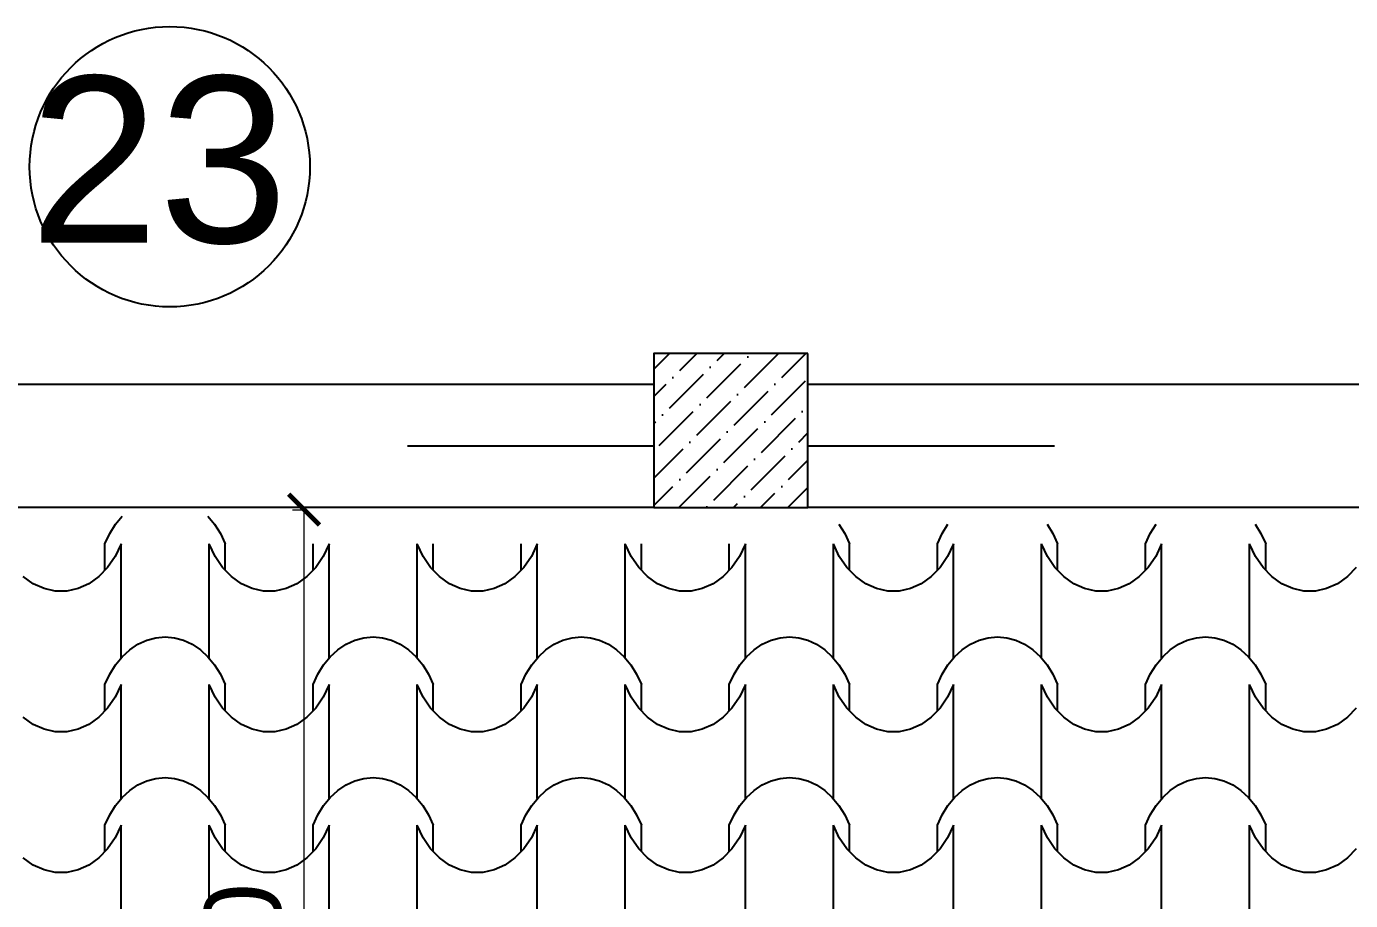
# Model space of a CAD drawing. Header units: millimetres. Extents: x 42452 to 2852333, y -419346 to 834876.
# Drawn here: x 2634989 to 2639287, y 672387 to 675222 of the extents above; entities that cross this region are included whole.
import ezdxf

# ---------------------------------------------------------------- set-up
doc = ezdxf.new("R2010")
doc.units = ezdxf.units.MM
doc.layers.add('memar', color=7, linetype='Continuous', lineweight=25)
doc.styles.get("Standard").update_dxf_attribs({"font": 'arial.ttf'})
doc.styles.add('СГЕНЕРИР_СТИЛЬ_1', font='arial.ttf')
doc.dimstyles.new('col mtn', dxfattribs={"dimtxt": 250, "dimasz": 100, "dimexe": 1.25, "dimexo": 0.625, "dimgap": 70, "dimtad": 1, "dimdec": 0, "dimtxsty": 'Standard', "dimblk": 'ARCHTICK', "dimcen": 2.5, "dimadec": 0, "dimazin": 0, "dimtfac": 1, "dimtdec": 0, "dimtmove": 0, "dimatfit": 3, "dimldrblk": 'ARCHTICK', "dimfxl": 300, "dimfxlon": 1, "dimlwd": 9, "dimlwe": 9, "dimarcsym": 0})

# ---------------------------------------------------------------- blocks, each defined once
blk = doc.blocks.new('_ArchTick')
at = {"color": 0, "linetype": 'ByBlock', "const_width": 0.15}
blk.add_lwpolyline([(-0.5, -0.5), (0.5, 0.5)], dxfattribs=at)
blk = doc.blocks.new('*D258')
at = {"layer": 'Defpoints', "color": 0, "lineweight": 30, "transparency": 16777216}
for p in [(2635852.5, 673654.7), (2635890.7, 673654.7), (2635852.5, 670454.4)]:
    blk.add_point(p, dxfattribs=at)
at = {"layer": 'memar', "color": 0, "lineweight": 9, "transparency": 16777216}
for p, q in [((2635853.1, 673654.7), (2635892, 673654.7)), ((2635890.7, 670454.4), (2635890.7, 673654.7)), ((2635853.1, 670454.4), (2635892, 670454.4))]:
    blk.add_line(p, q, dxfattribs=at)
at = {"layer": 'memar', "color": 0, "lineweight": 9, "transparency": 16777216, "xscale": 100, "yscale": 100, "zscale": 100}
for p, rotation in [((2635890.7, 673654.7), 90), ((2635890.7, 670454.4), 270)]:
    blk.add_blockref('_ArchTick', p, dxfattribs=dict(at, rotation=rotation))
at = {"layer": 'memar', "color": 0, "lineweight": 25, "transparency": 16777216, "insert": (2635693, 672054.6), "char_height": 250, "attachment_point": 5, "rotation": 90}
blk.add_mtext('3200', dxfattribs=at)

msp = doc.modelspace()

# ---------------------------------------------------------------- hatches: boundary and pattern name
at = {"layer": 'memar', "lineweight": 25}
h = msp.add_hatch(dxfattribs=at)
h.set_pattern_fill('ANSI36', color=256, scale=500)
h.set_pattern_definition([(45, (890787.99, 3130561.63), (33.1456304, 121.533978), [156.25, -31.25, 0, -31.25])])
h.paths.add_polyline_path([(2637026.13986, 674161.54702), (2637026.13986, 673661.54702), (2637526.13986, 673661.54702), (2637526.13986, 674161.54702)])

# ---------------------------------------------------------------- linework, layer by layer
at = {"layer": 'memar', "color": 7, "linetype": 'Continuous', "lineweight": 25}
for p, q in [((2635259.57311, 673576.98216), (2635278.30842, 673607.20782)), ((2635278.30842, 673607.20782), (2635300.13041, 673633.83559)), ((2635578.47143, 673633.83559), (2635600.29342, 673607.20782)), ((2635600.29342, 673607.20782), (2635619.02873, 673576.98216)), ((2637626.9719, 673607.20782), (2637645.70721, 673576.98216)), ((2637961.81109, 673576.98216), (2637980.54639, 673607.20782)), ((2638302.5314, 673607.20782), (2638321.26671, 673576.98216)), ((2638637.37058, 673576.98216), (2638656.10589, 673607.20782)), ((2638978.09089, 673607.20782), (2638996.8262, 673576.98216)), ((2635244.28369, 673543.73813), (2635259.57311, 673576.98216)), ((2635619.02873, 673576.98216), (2635634.31815, 673543.73813)), ((2637645.70721, 673576.98216), (2637660.99663, 673543.73813)), ((2637946.52167, 673543.73813), (2637961.81109, 673576.98216)), ((2638321.26671, 673576.98216), (2638336.55612, 673543.73813)), ((2638622.08116, 673543.73813), (2638637.37058, 673576.98216)), ((2638996.8262, 673576.98216), (2639012.11562, 673543.73813)), ((2635244.28369, 673458.65413), (2635244.28369, 673543.73813)), ((2635296.5384, 673543.73813), (2635277.21924, 673503.22893)), ((2635296.5384, 673358.66444), (2635296.5384, 673543.73813)), ((2635582.06344, 673358.66444), (2635582.06344, 673543.73813)), ((2635601.3826, 673503.22893), (2635582.06344, 673543.73813)), ((2635634.31815, 673458.65413), (2635634.31815, 673543.73813)), ((2635919.84319, 673458.65413), (2635919.84319, 673543.73813)), ((2635972.0979, 673543.73813), (2635952.77873, 673503.22893)), ((2635972.0979, 673358.66444), (2635972.0979, 673543.73813)), ((2636257.62293, 673358.66444), (2636257.62293, 673543.73813)), ((2636276.9421, 673503.22893), (2636257.62293, 673543.73813)), ((2636309.87764, 673458.65413), (2636309.87764, 673543.73813)), ((2636595.40268, 673458.65413), (2636595.40268, 673543.73813)), ((2636647.65739, 673543.73813), (2636628.33823, 673503.22893)), ((2636647.65739, 673358.66444), (2636647.65739, 673543.73813)), ((2636933.18243, 673358.66444), (2636933.18243, 673543.73813)), ((2636952.50159, 673503.22893), (2636933.18243, 673543.73813)), ((2636985.43714, 673458.65413), (2636985.43714, 673543.73813)), ((2637270.96217, 673458.65413), (2637270.96217, 673543.73813)), ((2637323.21688, 673543.73813), (2637303.89772, 673503.22893)), ((2637323.21688, 673358.66444), (2637323.21688, 673543.73813)), ((2637608.74192, 673358.66444), (2637608.74192, 673543.73813)), ((2637628.06109, 673503.22893), (2637608.74192, 673543.73813)), ((2637660.99663, 673458.65413), (2637660.99663, 673543.73813)), ((2637946.52167, 673458.65413), (2637946.52167, 673543.73813)), ((2637998.77638, 673543.73813), (2637979.45721, 673503.22893)), ((2637998.77638, 673358.66444), (2637998.77638, 673543.73813)), ((2638284.30142, 673358.66444), (2638284.30142, 673543.73813)), ((2638303.62058, 673503.22893), (2638284.30142, 673543.73813)), ((2638336.55612, 673458.65413), (2638336.55612, 673543.73813)), ((2638622.08116, 673458.65413), (2638622.08116, 673543.73813)), ((2638674.33587, 673543.73813), (2638655.01671, 673503.22893)), ((2638674.33587, 673358.66444), (2638674.33587, 673543.73813)), ((2638959.86091, 673358.66444), (2638959.86091, 673543.73813)), ((2638979.18007, 673503.22893), (2638959.86091, 673543.73813)), ((2639012.11562, 673458.65413), (2639012.11562, 673543.73813)), ((2635277.21924, 673503.22893), (2635252.8015, 673467.49899)), ((2635625.80034, 673467.49899), (2635601.3826, 673503.22893)), ((2635952.77873, 673503.22893), (2635928.361, 673467.49899)), ((2636301.35983, 673467.49899), (2636276.9421, 673503.22893)), ((2636628.33823, 673503.22893), (2636603.92049, 673467.49899)), ((2636976.91933, 673467.49899), (2636952.50159, 673503.22893)), ((2637303.89772, 673503.22893), (2637279.47998, 673467.49899)), ((2637652.47882, 673467.49899), (2637628.06109, 673503.22893)), ((2637979.45721, 673503.22893), (2637955.03948, 673467.49899)), ((2638328.03831, 673467.49899), (2638303.62058, 673503.22893)), ((2638655.01671, 673503.22893), (2638630.59897, 673467.49899)), ((2639003.59781, 673467.49899), (2638979.18007, 673503.22893)), ((2635011.41033, 673414.35552), (2634979.04857, 673437.58517)), ((2635223.99377, 673437.58517), (2635191.63202, 673414.35552)), ((2635252.8015, 673467.49899), (2635223.99377, 673437.58517)), ((2635654.60807, 673437.58517), (2635625.80034, 673467.49899)), ((2635686.96982, 673414.35552), (2635654.60807, 673437.58517)), ((2635899.55327, 673437.58517), (2635867.19152, 673414.35552)), ((2635928.361, 673467.49899), (2635899.55327, 673437.58517)), ((2636330.16756, 673437.58517), (2636301.35983, 673467.49899)), ((2636362.52931, 673414.35552), (2636330.16756, 673437.58517)), ((2636575.11276, 673437.58517), (2636542.75101, 673414.35552)), ((2636603.92049, 673467.49899), (2636575.11276, 673437.58517)), ((2637005.72706, 673437.58517), (2636976.91933, 673467.49899)), ((2637038.08881, 673414.35552), (2637005.72706, 673437.58517)), ((2637250.67226, 673437.58517), (2637218.3105, 673414.35552)), ((2637279.47998, 673467.49899), (2637250.67226, 673437.58517)), ((2637681.28655, 673437.58517), (2637652.47882, 673467.49899)), ((2637713.6483, 673414.35552), (2637681.28655, 673437.58517)), ((2637926.23175, 673437.58517), (2637893.87, 673414.35552)), ((2637955.03948, 673467.49899), (2637926.23175, 673437.58517)), ((2638356.84604, 673437.58517), (2638328.03831, 673467.49899)), ((2638389.2078, 673414.35552), (2638356.84604, 673437.58517)), ((2638601.79124, 673437.58517), (2638569.42949, 673414.35552)), ((2638630.59897, 673467.49899), (2638601.79124, 673437.58517)), ((2639032.40554, 673437.58517), (2639003.59781, 673467.49899)), ((2639064.76729, 673414.35552), (2639032.40554, 673437.58517)), ((2639277.35074, 673437.58517), (2639244.98898, 673414.35552)), ((2639306.15847, 673467.49899), (2639277.35074, 673437.58517)), ((2635046.387, 673398.48415), (2635011.41033, 673414.35552)), ((2635082.96361, 673390.43163), (2635046.387, 673398.48415)), ((2635101.52117, 673390.43163), (2635082.96361, 673390.43163)), ((2635120.07874, 673390.43163), (2635101.52117, 673390.43163)), ((2635156.65535, 673398.48415), (2635120.07874, 673390.43163)), ((2635191.63202, 673414.35552), (2635156.65535, 673398.48415)), ((2635721.94649, 673398.48415), (2635686.96982, 673414.35552)), ((2635758.5231, 673390.43163), (2635721.94649, 673398.48415)), ((2635777.08067, 673390.43163), (2635758.5231, 673390.43163)), ((2635795.63823, 673390.43163), (2635777.08067, 673390.43163)), ((2635832.21484, 673398.48415), (2635795.63823, 673390.43163)), ((2635867.19152, 673414.35552), (2635832.21484, 673398.48415)), ((2636397.50599, 673398.48415), (2636362.52931, 673414.35552)), ((2636434.0826, 673390.43163), (2636397.50599, 673398.48415)), ((2636452.64016, 673390.43163), (2636434.0826, 673390.43163)), ((2636471.19773, 673390.43163), (2636452.64016, 673390.43163)), ((2636507.77434, 673398.48415), (2636471.19773, 673390.43163)), ((2636542.75101, 673414.35552), (2636507.77434, 673398.48415)), ((2637073.06548, 673398.48415), (2637038.08881, 673414.35552)), ((2637109.64209, 673390.43163), (2637073.06548, 673398.48415)), ((2637128.19966, 673390.43163), (2637109.64209, 673390.43163)), ((2637146.75722, 673390.43163), (2637128.19966, 673390.43163)), ((2637183.33383, 673398.48415), (2637146.75722, 673390.43163)), ((2637218.3105, 673414.35552), (2637183.33383, 673398.48415)), ((2637748.62498, 673398.48415), (2637713.6483, 673414.35552)), ((2637785.20158, 673390.43163), (2637748.62498, 673398.48415)), ((2637803.75915, 673390.43163), (2637785.20158, 673390.43163)), ((2637822.31671, 673390.43163), (2637803.75915, 673390.43163)), ((2637858.89332, 673398.48415), (2637822.31671, 673390.43163)), ((2637893.87, 673414.35552), (2637858.89332, 673398.48415)), ((2638424.18447, 673398.48415), (2638389.2078, 673414.35552)), ((2638460.76108, 673390.43163), (2638424.18447, 673398.48415)), ((2638479.31864, 673390.43163), (2638460.76108, 673390.43163)), ((2638497.87621, 673390.43163), (2638479.31864, 673390.43163)), ((2638534.45282, 673398.48415), (2638497.87621, 673390.43163)), ((2638569.42949, 673414.35552), (2638534.45282, 673398.48415)), ((2639099.74396, 673398.48415), (2639064.76729, 673414.35552)), ((2639136.32057, 673390.43163), (2639099.74396, 673398.48415)), ((2639154.87814, 673390.43163), (2639136.32057, 673390.43163)), ((2639173.4357, 673390.43163), (2639154.87814, 673390.43163)), ((2639210.01231, 673398.48415), (2639173.4357, 673390.43163)), ((2639244.98898, 673414.35552), (2639210.01231, 673398.48415)), ((2635296.5384, 673173.59076), (2635296.5384, 673358.66444)), ((2635582.06344, 673173.59076), (2635582.06344, 673358.66444)), ((2635972.0979, 673173.59076), (2635972.0979, 673358.66444)), ((2636257.62293, 673173.59076), (2636257.62293, 673358.66444)), ((2636647.65739, 673173.59076), (2636647.65739, 673358.66444)), ((2636933.18243, 673173.59076), (2636933.18243, 673358.66444)), ((2637323.21688, 673173.59076), (2637323.21688, 673358.66444)), ((2637608.74192, 673173.59076), (2637608.74192, 673358.66444)), ((2637998.77638, 673173.59076), (2637998.77638, 673358.66444)), ((2638284.30142, 673173.59076), (2638284.30142, 673358.66444)), ((2638674.33587, 673173.59076), (2638674.33587, 673358.66444)), ((2638959.86091, 673173.59076), (2638959.86091, 673358.66444)), ((2635324.62069, 673200.00663), (2635351.30972, 673217.98582)), ((2635351.30972, 673217.98582), (2635379.68578, 673231.08014)), ((2635379.68578, 673231.08014), (2635409.20484, 673239.03852)), ((2635409.20484, 673239.03852), (2635439.30092, 673241.70837)), ((2635439.30092, 673241.70837), (2635469.397, 673239.03852)), ((2635469.397, 673239.03852), (2635498.91606, 673231.08014)), ((2635498.91606, 673231.08014), (2635527.29213, 673217.98582)), ((2635527.29213, 673217.98582), (2635553.98115, 673200.00663)), ((2636000.18018, 673200.00663), (2636026.86921, 673217.98582)), ((2636026.86921, 673217.98582), (2636055.24528, 673231.08014)), ((2636055.24528, 673231.08014), (2636084.76433, 673239.03852)), ((2636084.76433, 673239.03852), (2636114.86041, 673241.70837)), ((2636114.86041, 673241.70837), (2636144.9565, 673239.03852)), ((2636144.9565, 673239.03852), (2636174.47555, 673231.08014)), ((2636174.47555, 673231.08014), (2636202.85162, 673217.98582)), ((2636202.85162, 673217.98582), (2636229.54065, 673200.00663)), ((2636675.73968, 673200.00663), (2636702.4287, 673217.98582)), ((2636702.4287, 673217.98582), (2636730.80477, 673231.08014)), ((2636730.80477, 673231.08014), (2636760.32383, 673239.03852)), ((2636760.32383, 673239.03852), (2636790.41991, 673241.70837)), ((2636790.41991, 673241.70837), (2636820.51599, 673239.03852)), ((2636820.51599, 673239.03852), (2636850.03505, 673231.08014)), ((2636850.03505, 673231.08014), (2636878.41111, 673217.98582)), ((2636878.41111, 673217.98582), (2636905.10014, 673200.00663)), ((2637351.29917, 673200.00663), (2637377.9882, 673217.98582)), ((2637377.9882, 673217.98582), (2637406.36426, 673231.08014)), ((2637406.36426, 673231.08014), (2637435.88332, 673239.03852)), ((2637435.88332, 673239.03852), (2637465.9794, 673241.70837)), ((2637465.9794, 673241.70837), (2637496.07549, 673239.03852)), ((2637496.07549, 673239.03852), (2637525.59454, 673231.08014)), ((2637525.59454, 673231.08014), (2637553.97061, 673217.98582)), ((2637553.97061, 673217.98582), (2637580.65963, 673200.00663)), ((2638026.85867, 673200.00663), (2638053.54769, 673217.98582)), ((2638053.54769, 673217.98582), (2638081.92376, 673231.08014)), ((2638081.92376, 673231.08014), (2638111.44281, 673239.03852)), ((2638111.44281, 673239.03852), (2638141.5389, 673241.70837)), ((2638141.5389, 673241.70837), (2638171.63498, 673239.03852)), ((2638171.63498, 673239.03852), (2638201.15404, 673231.08014)), ((2638201.15404, 673231.08014), (2638229.5301, 673217.98582)), ((2638229.5301, 673217.98582), (2638256.21913, 673200.00663)), ((2638702.41816, 673200.00663), (2638729.10718, 673217.98582)), ((2638729.10718, 673217.98582), (2638757.48325, 673231.08014)), ((2638757.48325, 673231.08014), (2638787.00231, 673239.03852)), ((2638787.00231, 673239.03852), (2638817.09839, 673241.70837)), ((2638817.09839, 673241.70837), (2638847.19447, 673239.03852)), ((2638847.19447, 673239.03852), (2638876.71353, 673231.08014)), ((2638876.71353, 673231.08014), (2638905.08959, 673217.98582)), ((2638905.08959, 673217.98582), (2638931.77862, 673200.00663)), ((2635278.30842, 673150.85948), (2635300.13041, 673177.48726)), ((2635300.13041, 673177.48726), (2635324.62069, 673200.00663)), ((2635553.98115, 673200.00663), (2635578.47143, 673177.48726)), ((2635578.47143, 673177.48726), (2635600.29342, 673150.85948)), ((2635953.86791, 673150.85948), (2635975.6899, 673177.48726)), ((2635975.6899, 673177.48726), (2636000.18018, 673200.00663)), ((2636229.54065, 673200.00663), (2636254.03093, 673177.48726)), ((2636254.03093, 673177.48726), (2636275.85292, 673150.85948)), ((2636629.42741, 673150.85948), (2636651.2494, 673177.48726)), ((2636651.2494, 673177.48726), (2636675.73968, 673200.00663)), ((2636905.10014, 673200.00663), (2636929.59042, 673177.48726)), ((2636929.59042, 673177.48726), (2636951.41241, 673150.85948)), ((2637304.9869, 673150.85948), (2637326.80889, 673177.48726)), ((2637326.80889, 673177.48726), (2637351.29917, 673200.00663)), ((2637580.65963, 673200.00663), (2637605.14991, 673177.48726)), ((2637605.14991, 673177.48726), (2637626.9719, 673150.85948)), ((2637980.54639, 673150.85948), (2638002.36838, 673177.48726)), ((2638002.36838, 673177.48726), (2638026.85867, 673200.00663)), ((2638256.21913, 673200.00663), (2638280.70941, 673177.48726)), ((2638280.70941, 673177.48726), (2638302.5314, 673150.85948)), ((2638656.10589, 673150.85948), (2638677.92788, 673177.48726)), ((2638677.92788, 673177.48726), (2638702.41816, 673200.00663)), ((2638931.77862, 673200.00663), (2638956.2689, 673177.48726)), ((2638956.2689, 673177.48726), (2638978.09089, 673150.85948)), ((2635259.57311, 673120.63382), (2635278.30842, 673150.85948)), ((2635600.29342, 673150.85948), (2635619.02873, 673120.63382)), ((2635935.13261, 673120.63382), (2635953.86791, 673150.85948)), ((2636275.85292, 673150.85948), (2636294.58822, 673120.63382)), ((2636610.6921, 673120.63382), (2636629.42741, 673150.85948)), ((2636951.41241, 673150.85948), (2636970.14772, 673120.63382)), ((2637286.25159, 673120.63382), (2637304.9869, 673150.85948)), ((2637626.9719, 673150.85948), (2637645.70721, 673120.63382)), ((2637961.81109, 673120.63382), (2637980.54639, 673150.85948)), ((2638302.5314, 673150.85948), (2638321.26671, 673120.63382)), ((2638637.37058, 673120.63382), (2638656.10589, 673150.85948)), ((2638978.09089, 673150.85948), (2638996.8262, 673120.63382)), ((2635244.28369, 673087.38979), (2635259.57311, 673120.63382)), ((2635244.28369, 673002.3058), (2635244.28369, 673087.38979)), ((2635296.5384, 673087.38979), (2635277.21924, 673046.88059)), ((2635296.5384, 672902.31611), (2635296.5384, 673087.38979)), ((2635582.06344, 672902.31611), (2635582.06344, 673087.38979)), ((2635601.3826, 673046.88059), (2635582.06344, 673087.38979)), ((2635619.02873, 673120.63382), (2635634.31815, 673087.38979)), ((2635634.31815, 673002.3058), (2635634.31815, 673087.38979)), ((2635919.84319, 673087.38979), (2635935.13261, 673120.63382)), ((2635919.84319, 673002.3058), (2635919.84319, 673087.38979)), ((2635972.0979, 673087.38979), (2635952.77873, 673046.88059)), ((2635972.0979, 672902.31611), (2635972.0979, 673087.38979)), ((2636257.62293, 672902.31611), (2636257.62293, 673087.38979)), ((2636276.9421, 673046.88059), (2636257.62293, 673087.38979)), ((2636294.58822, 673120.63382), (2636309.87764, 673087.38979)), ((2636309.87764, 673002.3058), (2636309.87764, 673087.38979)), ((2636595.40268, 673087.38979), (2636610.6921, 673120.63382)), ((2636595.40268, 673002.3058), (2636595.40268, 673087.38979)), ((2636647.65739, 673087.38979), (2636628.33823, 673046.88059)), ((2636647.65739, 672902.31611), (2636647.65739, 673087.38979)), ((2636933.18243, 672902.31611), (2636933.18243, 673087.38979)), ((2636952.50159, 673046.88059), (2636933.18243, 673087.38979)), ((2636970.14772, 673120.63382), (2636985.43714, 673087.38979)), ((2636985.43714, 673002.3058), (2636985.43714, 673087.38979)), ((2637270.96217, 673087.38979), (2637286.25159, 673120.63382)), ((2637270.96217, 673002.3058), (2637270.96217, 673087.38979)), ((2637323.21688, 673087.38979), (2637303.89772, 673046.88059)), ((2637323.21688, 672902.31611), (2637323.21688, 673087.38979)), ((2637608.74192, 672902.31611), (2637608.74192, 673087.38979)), ((2637628.06109, 673046.88059), (2637608.74192, 673087.38979)), ((2637645.70721, 673120.63382), (2637660.99663, 673087.38979)), ((2637660.99663, 673002.3058), (2637660.99663, 673087.38979)), ((2637946.52167, 673087.38979), (2637961.81109, 673120.63382)), ((2637946.52167, 673002.3058), (2637946.52167, 673087.38979)), ((2637998.77638, 673087.38979), (2637979.45721, 673046.88059)), ((2637998.77638, 672902.31611), (2637998.77638, 673087.38979)), ((2638284.30142, 672902.31611), (2638284.30142, 673087.38979)), ((2638303.62058, 673046.88059), (2638284.30142, 673087.38979)), ((2638321.26671, 673120.63382), (2638336.55612, 673087.38979)), ((2638336.55612, 673002.3058), (2638336.55612, 673087.38979)), ((2638622.08116, 673087.38979), (2638637.37058, 673120.63382)), ((2638622.08116, 673002.3058), (2638622.08116, 673087.38979)), ((2638674.33587, 673087.38979), (2638655.01671, 673046.88059)), ((2638674.33587, 672902.31611), (2638674.33587, 673087.38979)), ((2638959.86091, 672902.31611), (2638959.86091, 673087.38979)), ((2638979.18007, 673046.88059), (2638959.86091, 673087.38979)), ((2638996.8262, 673120.63382), (2639012.11562, 673087.38979)), ((2639012.11562, 673002.3058), (2639012.11562, 673087.38979)), ((2635277.21924, 673046.88059), (2635252.8015, 673011.15066)), ((2635625.80034, 673011.15066), (2635601.3826, 673046.88059)), ((2635952.77873, 673046.88059), (2635928.361, 673011.15066)), ((2636301.35983, 673011.15066), (2636276.9421, 673046.88059)), ((2636628.33823, 673046.88059), (2636603.92049, 673011.15066)), ((2636976.91933, 673011.15066), (2636952.50159, 673046.88059)), ((2637303.89772, 673046.88059), (2637279.47998, 673011.15066)), ((2637652.47882, 673011.15066), (2637628.06109, 673046.88059)), ((2637979.45721, 673046.88059), (2637955.03948, 673011.15066)), ((2638328.03831, 673011.15066), (2638303.62058, 673046.88059)), ((2638655.01671, 673046.88059), (2638630.59897, 673011.15066)), ((2639003.59781, 673011.15066), (2638979.18007, 673046.88059)), ((2635252.8015, 673011.15066), (2635223.99377, 672981.23683)), ((2635654.60807, 672981.23683), (2635625.80034, 673011.15066)), ((2635928.361, 673011.15066), (2635899.55327, 672981.23683)), ((2636330.16756, 672981.23683), (2636301.35983, 673011.15066)), ((2636603.92049, 673011.15066), (2636575.11276, 672981.23683)), ((2637005.72706, 672981.23683), (2636976.91933, 673011.15066)), ((2637279.47998, 673011.15066), (2637250.67226, 672981.23683)), ((2637681.28655, 672981.23683), (2637652.47882, 673011.15066)), ((2637955.03948, 673011.15066), (2637926.23175, 672981.23683)), ((2638356.84604, 672981.23683), (2638328.03831, 673011.15066)), ((2638630.59897, 673011.15066), (2638601.79124, 672981.23683)), ((2639032.40554, 672981.23683), (2639003.59781, 673011.15066)), ((2639306.15847, 673011.15066), (2639277.35074, 672981.23683)), ((2635011.41033, 672958.00718), (2634979.04857, 672981.23683)), ((2635046.387, 672942.13581), (2635011.41033, 672958.00718)), ((2635191.63202, 672958.00718), (2635156.65535, 672942.13581)), ((2635223.99377, 672981.23683), (2635191.63202, 672958.00718)), ((2635686.96982, 672958.00718), (2635654.60807, 672981.23683)), ((2635721.94649, 672942.13581), (2635686.96982, 672958.00718)), ((2635867.19152, 672958.00718), (2635832.21484, 672942.13581)), ((2635899.55327, 672981.23683), (2635867.19152, 672958.00718)), ((2636362.52931, 672958.00718), (2636330.16756, 672981.23683)), ((2636397.50599, 672942.13581), (2636362.52931, 672958.00718)), ((2636542.75101, 672958.00718), (2636507.77434, 672942.13581)), ((2636575.11276, 672981.23683), (2636542.75101, 672958.00718)), ((2637038.08881, 672958.00718), (2637005.72706, 672981.23683)), ((2637073.06548, 672942.13581), (2637038.08881, 672958.00718)), ((2637218.3105, 672958.00718), (2637183.33383, 672942.13581)), ((2637250.67226, 672981.23683), (2637218.3105, 672958.00718)), ((2637713.6483, 672958.00718), (2637681.28655, 672981.23683)), ((2637748.62498, 672942.13581), (2637713.6483, 672958.00718)), ((2637893.87, 672958.00718), (2637858.89332, 672942.13581)), ((2637926.23175, 672981.23683), (2637893.87, 672958.00718)), ((2638389.2078, 672958.00718), (2638356.84604, 672981.23683)), ((2638424.18447, 672942.13581), (2638389.2078, 672958.00718)), ((2638569.42949, 672958.00718), (2638534.45282, 672942.13581)), ((2638601.79124, 672981.23683), (2638569.42949, 672958.00718)), ((2639064.76729, 672958.00718), (2639032.40554, 672981.23683)), ((2639099.74396, 672942.13581), (2639064.76729, 672958.00718)), ((2639244.98898, 672958.00718), (2639210.01231, 672942.13581)), ((2639277.35074, 672981.23683), (2639244.98898, 672958.00718)), ((2635082.96361, 672934.08329), (2635046.387, 672942.13581)), ((2635101.52117, 672934.08329), (2635082.96361, 672934.08329)), ((2635120.07874, 672934.08329), (2635101.52117, 672934.08329)), ((2635156.65535, 672942.13581), (2635120.07874, 672934.08329)), ((2635758.5231, 672934.08329), (2635721.94649, 672942.13581)), ((2635777.08067, 672934.08329), (2635758.5231, 672934.08329)), ((2635795.63823, 672934.08329), (2635777.08067, 672934.08329)), ((2635832.21484, 672942.13581), (2635795.63823, 672934.08329)), ((2636434.0826, 672934.08329), (2636397.50599, 672942.13581)), ((2636452.64016, 672934.08329), (2636434.0826, 672934.08329)), ((2636471.19773, 672934.08329), (2636452.64016, 672934.08329)), ((2636507.77434, 672942.13581), (2636471.19773, 672934.08329)), ((2637109.64209, 672934.08329), (2637073.06548, 672942.13581)), ((2637128.19966, 672934.08329), (2637109.64209, 672934.08329)), ((2637146.75722, 672934.08329), (2637128.19966, 672934.08329)), ((2637183.33383, 672942.13581), (2637146.75722, 672934.08329)), ((2637785.20158, 672934.08329), (2637748.62498, 672942.13581)), ((2637803.75915, 672934.08329), (2637785.20158, 672934.08329)), ((2637822.31671, 672934.08329), (2637803.75915, 672934.08329)), ((2637858.89332, 672942.13581), (2637822.31671, 672934.08329)), ((2638460.76108, 672934.08329), (2638424.18447, 672942.13581)), ((2638479.31864, 672934.08329), (2638460.76108, 672934.08329)), ((2638497.87621, 672934.08329), (2638479.31864, 672934.08329)), ((2638534.45282, 672942.13581), (2638497.87621, 672934.08329)), ((2639136.32057, 672934.08329), (2639099.74396, 672942.13581)), ((2639154.87814, 672934.08329), (2639136.32057, 672934.08329)), ((2639173.4357, 672934.08329), (2639154.87814, 672934.08329)), ((2639210.01231, 672942.13581), (2639173.4357, 672934.08329)), ((2635296.5384, 672717.24242), (2635296.5384, 672902.31611)), ((2635582.06344, 672717.24242), (2635582.06344, 672902.31611)), ((2635972.0979, 672717.24242), (2635972.0979, 672902.31611)), ((2636257.62293, 672717.24242), (2636257.62293, 672902.31611)), ((2636647.65739, 672717.24242), (2636647.65739, 672902.31611)), ((2636933.18243, 672717.24242), (2636933.18243, 672902.31611)), ((2637323.21688, 672717.24242), (2637323.21688, 672902.31611)), ((2637608.74192, 672717.24242), (2637608.74192, 672902.31611)), ((2637998.77638, 672717.24242), (2637998.77638, 672902.31611)), ((2638284.30142, 672717.24242), (2638284.30142, 672902.31611)), ((2638674.33587, 672717.24242), (2638674.33587, 672902.31611)), ((2638959.86091, 672717.24242), (2638959.86091, 672902.31611)), ((2635379.68578, 672774.7318), (2635409.20484, 672782.69018)), ((2635409.20484, 672782.69018), (2635439.30092, 672785.36003)), ((2635439.30092, 672785.36003), (2635469.397, 672782.69018)), ((2635469.397, 672782.69018), (2635498.91606, 672774.7318)), ((2636055.24528, 672774.7318), (2636084.76433, 672782.69018)), ((2636084.76433, 672782.69018), (2636114.86041, 672785.36003)), ((2636114.86041, 672785.36003), (2636144.9565, 672782.69018)), ((2636144.9565, 672782.69018), (2636174.47555, 672774.7318)), ((2636730.80477, 672774.7318), (2636760.32383, 672782.69018)), ((2636760.32383, 672782.69018), (2636790.41991, 672785.36003)), ((2636790.41991, 672785.36003), (2636820.51599, 672782.69018)), ((2636820.51599, 672782.69018), (2636850.03505, 672774.7318)), ((2637406.36426, 672774.7318), (2637435.88332, 672782.69018)), ((2637435.88332, 672782.69018), (2637465.9794, 672785.36003)), ((2637465.9794, 672785.36003), (2637496.07549, 672782.69018)), ((2637496.07549, 672782.69018), (2637525.59454, 672774.7318)), ((2638081.92376, 672774.7318), (2638111.44281, 672782.69018)), ((2638111.44281, 672782.69018), (2638141.5389, 672785.36003)), ((2638141.5389, 672785.36003), (2638171.63498, 672782.69018)), ((2638171.63498, 672782.69018), (2638201.15404, 672774.7318)), ((2638757.48325, 672774.7318), (2638787.00231, 672782.69018)), ((2638787.00231, 672782.69018), (2638817.09839, 672785.36003)), ((2638817.09839, 672785.36003), (2638847.19447, 672782.69018)), ((2638847.19447, 672782.69018), (2638876.71353, 672774.7318)), ((2635300.13041, 672721.13892), (2635324.62069, 672743.65829)), ((2635324.62069, 672743.65829), (2635351.30972, 672761.63749)), ((2635351.30972, 672761.63749), (2635379.68578, 672774.7318)), ((2635498.91606, 672774.7318), (2635527.29213, 672761.63749)), ((2635527.29213, 672761.63749), (2635553.98115, 672743.65829)), ((2635553.98115, 672743.65829), (2635578.47143, 672721.13892)), ((2635975.6899, 672721.13892), (2636000.18018, 672743.65829)), ((2636000.18018, 672743.65829), (2636026.86921, 672761.63749)), ((2636026.86921, 672761.63749), (2636055.24528, 672774.7318)), ((2636174.47555, 672774.7318), (2636202.85162, 672761.63749)), ((2636202.85162, 672761.63749), (2636229.54065, 672743.65829)), ((2636229.54065, 672743.65829), (2636254.03093, 672721.13892)), ((2636651.2494, 672721.13892), (2636675.73968, 672743.65829)), ((2636675.73968, 672743.65829), (2636702.4287, 672761.63749)), ((2636702.4287, 672761.63749), (2636730.80477, 672774.7318)), ((2636850.03505, 672774.7318), (2636878.41111, 672761.63749)), ((2636878.41111, 672761.63749), (2636905.10014, 672743.65829)), ((2636905.10014, 672743.65829), (2636929.59042, 672721.13892)), ((2637326.80889, 672721.13892), (2637351.29917, 672743.65829)), ((2637351.29917, 672743.65829), (2637377.9882, 672761.63749)), ((2637377.9882, 672761.63749), (2637406.36426, 672774.7318)), ((2637525.59454, 672774.7318), (2637553.97061, 672761.63749)), ((2637553.97061, 672761.63749), (2637580.65963, 672743.65829)), ((2637580.65963, 672743.65829), (2637605.14991, 672721.13892)), ((2638002.36838, 672721.13892), (2638026.85867, 672743.65829)), ((2638026.85867, 672743.65829), (2638053.54769, 672761.63749)), ((2638053.54769, 672761.63749), (2638081.92376, 672774.7318)), ((2638201.15404, 672774.7318), (2638229.5301, 672761.63749)), ((2638229.5301, 672761.63749), (2638256.21913, 672743.65829)), ((2638256.21913, 672743.65829), (2638280.70941, 672721.13892)), ((2638677.92788, 672721.13892), (2638702.41816, 672743.65829)), ((2638702.41816, 672743.65829), (2638729.10718, 672761.63749)), ((2638729.10718, 672761.63749), (2638757.48325, 672774.7318)), ((2638876.71353, 672774.7318), (2638905.08959, 672761.63749)), ((2638905.08959, 672761.63749), (2638931.77862, 672743.65829)), ((2638931.77862, 672743.65829), (2638956.2689, 672721.13892)), ((2635259.57311, 672664.28548), (2635278.30842, 672694.51114)), ((2635278.30842, 672694.51114), (2635300.13041, 672721.13892)), ((2635578.47143, 672721.13892), (2635600.29342, 672694.51114)), ((2635600.29342, 672694.51114), (2635619.02873, 672664.28548)), ((2635935.13261, 672664.28548), (2635953.86791, 672694.51114)), ((2635953.86791, 672694.51114), (2635975.6899, 672721.13892)), ((2636254.03093, 672721.13892), (2636275.85292, 672694.51114)), ((2636275.85292, 672694.51114), (2636294.58822, 672664.28548)), ((2636610.6921, 672664.28548), (2636629.42741, 672694.51114)), ((2636629.42741, 672694.51114), (2636651.2494, 672721.13892)), ((2636929.59042, 672721.13892), (2636951.41241, 672694.51114)), ((2636951.41241, 672694.51114), (2636970.14772, 672664.28548)), ((2637286.25159, 672664.28548), (2637304.9869, 672694.51114)), ((2637304.9869, 672694.51114), (2637326.80889, 672721.13892)), ((2637605.14991, 672721.13892), (2637626.9719, 672694.51114)), ((2637626.9719, 672694.51114), (2637645.70721, 672664.28548)), ((2637961.81109, 672664.28548), (2637980.54639, 672694.51114)), ((2637980.54639, 672694.51114), (2638002.36838, 672721.13892)), ((2638280.70941, 672721.13892), (2638302.5314, 672694.51114)), ((2638302.5314, 672694.51114), (2638321.26671, 672664.28548)), ((2638637.37058, 672664.28548), (2638656.10589, 672694.51114)), ((2638656.10589, 672694.51114), (2638677.92788, 672721.13892)), ((2638956.2689, 672721.13892), (2638978.09089, 672694.51114)), ((2638978.09089, 672694.51114), (2638996.8262, 672664.28548)), ((2635244.28369, 672631.04146), (2635259.57311, 672664.28548)), ((2635619.02873, 672664.28548), (2635634.31815, 672631.04146)), ((2635919.84319, 672631.04146), (2635935.13261, 672664.28548)), ((2636294.58822, 672664.28548), (2636309.87764, 672631.04146)), ((2636595.40268, 672631.04146), (2636610.6921, 672664.28548)), ((2636970.14772, 672664.28548), (2636985.43714, 672631.04146)), ((2637270.96217, 672631.04146), (2637286.25159, 672664.28548)), ((2637645.70721, 672664.28548), (2637660.99663, 672631.04146)), ((2637946.52167, 672631.04146), (2637961.81109, 672664.28548)), ((2638321.26671, 672664.28548), (2638336.55612, 672631.04146)), ((2638622.08116, 672631.04146), (2638637.37058, 672664.28548)), ((2638996.8262, 672664.28548), (2639012.11562, 672631.04146)), ((2635244.28369, 672545.95746), (2635244.28369, 672631.04146)), ((2635296.5384, 672631.04146), (2635277.21924, 672590.53225)), ((2635296.5384, 672445.96777), (2635296.5384, 672631.04146)), ((2635582.06344, 672445.96777), (2635582.06344, 672631.04146)), ((2635601.3826, 672590.53225), (2635582.06344, 672631.04146)), ((2635634.31815, 672545.95746), (2635634.31815, 672631.04146)), ((2635919.84319, 672545.95746), (2635919.84319, 672631.04146)), ((2635972.0979, 672631.04146), (2635952.77873, 672590.53225)), ((2635972.0979, 672445.96777), (2635972.0979, 672631.04146)), ((2636257.62293, 672445.96777), (2636257.62293, 672631.04146)), ((2636276.9421, 672590.53225), (2636257.62293, 672631.04146)), ((2636309.87764, 672545.95746), (2636309.87764, 672631.04146)), ((2636595.40268, 672545.95746), (2636595.40268, 672631.04146)), ((2636647.65739, 672631.04146), (2636628.33823, 672590.53225)), ((2636647.65739, 672445.96777), (2636647.65739, 672631.04146)), ((2636933.18243, 672445.96777), (2636933.18243, 672631.04146)), ((2636952.50159, 672590.53225), (2636933.18243, 672631.04146)), ((2636985.43714, 672545.95746), (2636985.43714, 672631.04146)), ((2637270.96217, 672545.95746), (2637270.96217, 672631.04146)), ((2637323.21688, 672631.04146), (2637303.89772, 672590.53225)), ((2637323.21688, 672445.96777), (2637323.21688, 672631.04146)), ((2637608.74192, 672445.96777), (2637608.74192, 672631.04146)), ((2637628.06109, 672590.53225), (2637608.74192, 672631.04146)), ((2637660.99663, 672545.95746), (2637660.99663, 672631.04146)), ((2637946.52167, 672545.95746), (2637946.52167, 672631.04146)), ((2637998.77638, 672631.04146), (2637979.45721, 672590.53225)), ((2637998.77638, 672445.96777), (2637998.77638, 672631.04146)), ((2638284.30142, 672445.96777), (2638284.30142, 672631.04146)), ((2638303.62058, 672590.53225), (2638284.30142, 672631.04146)), ((2638336.55612, 672545.95746), (2638336.55612, 672631.04146)), ((2638622.08116, 672545.95746), (2638622.08116, 672631.04146)), ((2638674.33587, 672631.04146), (2638655.01671, 672590.53225)), ((2638674.33587, 672445.96777), (2638674.33587, 672631.04146)), ((2638959.86091, 672445.96777), (2638959.86091, 672631.04146)), ((2638979.18007, 672590.53225), (2638959.86091, 672631.04146)), ((2639012.11562, 672545.95746), (2639012.11562, 672631.04146)), ((2635277.21924, 672590.53225), (2635252.8015, 672554.80232)), ((2635625.80034, 672554.80232), (2635601.3826, 672590.53225)), ((2635952.77873, 672590.53225), (2635928.361, 672554.80232)), ((2636301.35983, 672554.80232), (2636276.9421, 672590.53225)), ((2636628.33823, 672590.53225), (2636603.92049, 672554.80232)), ((2636976.91933, 672554.80232), (2636952.50159, 672590.53225)), ((2637303.89772, 672590.53225), (2637279.47998, 672554.80232)), ((2637652.47882, 672554.80232), (2637628.06109, 672590.53225)), ((2637979.45721, 672590.53225), (2637955.03948, 672554.80232)), ((2638328.03831, 672554.80232), (2638303.62058, 672590.53225)), ((2638655.01671, 672590.53225), (2638630.59897, 672554.80232)), ((2639003.59781, 672554.80232), (2638979.18007, 672590.53225)), ((2635011.41033, 672501.65885), (2634979.04857, 672524.88849)), ((2635223.99377, 672524.88849), (2635191.63202, 672501.65885)), ((2635252.8015, 672554.80232), (2635223.99377, 672524.88849)), ((2635654.60807, 672524.88849), (2635625.80034, 672554.80232)), ((2635686.96982, 672501.65885), (2635654.60807, 672524.88849)), ((2635899.55327, 672524.88849), (2635867.19152, 672501.65885)), ((2635928.361, 672554.80232), (2635899.55327, 672524.88849)), ((2636330.16756, 672524.88849), (2636301.35983, 672554.80232)), ((2636362.52931, 672501.65885), (2636330.16756, 672524.88849)), ((2636575.11276, 672524.88849), (2636542.75101, 672501.65885)), ((2636603.92049, 672554.80232), (2636575.11276, 672524.88849)), ((2637005.72706, 672524.88849), (2636976.91933, 672554.80232)), ((2637038.08881, 672501.65885), (2637005.72706, 672524.88849)), ((2637250.67226, 672524.88849), (2637218.3105, 672501.65885)), ((2637279.47998, 672554.80232), (2637250.67226, 672524.88849)), ((2637681.28655, 672524.88849), (2637652.47882, 672554.80232)), ((2637713.6483, 672501.65885), (2637681.28655, 672524.88849)), ((2637926.23175, 672524.88849), (2637893.87, 672501.65885)), ((2637955.03948, 672554.80232), (2637926.23175, 672524.88849)), ((2638356.84604, 672524.88849), (2638328.03831, 672554.80232)), ((2638389.2078, 672501.65885), (2638356.84604, 672524.88849)), ((2638601.79124, 672524.88849), (2638569.42949, 672501.65885)), ((2638630.59897, 672554.80232), (2638601.79124, 672524.88849)), ((2639032.40554, 672524.88849), (2639003.59781, 672554.80232)), ((2639064.76729, 672501.65885), (2639032.40554, 672524.88849)), ((2639277.35074, 672524.88849), (2639244.98898, 672501.65885)), ((2639306.15847, 672554.80232), (2639277.35074, 672524.88849)), ((2635046.387, 672485.78748), (2635011.41033, 672501.65885)), ((2635082.96361, 672477.73495), (2635046.387, 672485.78748)), ((2635156.65535, 672485.78748), (2635120.07874, 672477.73495)), ((2635191.63202, 672501.65885), (2635156.65535, 672485.78748)), ((2635721.94649, 672485.78748), (2635686.96982, 672501.65885)), ((2635758.5231, 672477.73495), (2635721.94649, 672485.78748)), ((2635832.21484, 672485.78748), (2635795.63823, 672477.73495)), ((2635867.19152, 672501.65885), (2635832.21484, 672485.78748)), ((2636397.50599, 672485.78748), (2636362.52931, 672501.65885)), ((2636434.0826, 672477.73495), (2636397.50599, 672485.78748)), ((2636507.77434, 672485.78748), (2636471.19773, 672477.73495)), ((2636542.75101, 672501.65885), (2636507.77434, 672485.78748)), ((2637073.06548, 672485.78748), (2637038.08881, 672501.65885)), ((2637109.64209, 672477.73495), (2637073.06548, 672485.78748)), ((2637183.33383, 672485.78748), (2637146.75722, 672477.73495)), ((2637218.3105, 672501.65885), (2637183.33383, 672485.78748)), ((2637748.62498, 672485.78748), (2637713.6483, 672501.65885)), ((2637785.20158, 672477.73495), (2637748.62498, 672485.78748)), ((2637858.89332, 672485.78748), (2637822.31671, 672477.73495)), ((2637893.87, 672501.65885), (2637858.89332, 672485.78748)), ((2638424.18447, 672485.78748), (2638389.2078, 672501.65885)), ((2638460.76108, 672477.73495), (2638424.18447, 672485.78748)), ((2638534.45282, 672485.78748), (2638497.87621, 672477.73495)), ((2638569.42949, 672501.65885), (2638534.45282, 672485.78748)), ((2639099.74396, 672485.78748), (2639064.76729, 672501.65885)), ((2639136.32057, 672477.73495), (2639099.74396, 672485.78748)), ((2639210.01231, 672485.78748), (2639173.4357, 672477.73495)), ((2639244.98898, 672501.65885), (2639210.01231, 672485.78748)), ((2635101.52117, 672477.73495), (2635082.96361, 672477.73495)), ((2635120.07874, 672477.73495), (2635101.52117, 672477.73495)), ((2635296.5384, 672260.89408), (2635296.5384, 672445.96777)), ((2635582.06344, 672260.89408), (2635582.06344, 672445.96777)), ((2635777.08067, 672477.73495), (2635758.5231, 672477.73495)), ((2635795.63823, 672477.73495), (2635777.08067, 672477.73495)), ((2635972.0979, 672260.89408), (2635972.0979, 672445.96777)), ((2636257.62293, 672260.89408), (2636257.62293, 672445.96777)), ((2636452.64016, 672477.73495), (2636434.0826, 672477.73495)), ((2636471.19773, 672477.73495), (2636452.64016, 672477.73495)), ((2636647.65739, 672260.89408), (2636647.65739, 672445.96777)), ((2636933.18243, 672260.89408), (2636933.18243, 672445.96777)), ((2637128.19966, 672477.73495), (2637109.64209, 672477.73495)), ((2637146.75722, 672477.73495), (2637128.19966, 672477.73495)), ((2637323.21688, 672260.89408), (2637323.21688, 672445.96777)), ((2637608.74192, 672260.89408), (2637608.74192, 672445.96777)), ((2637803.75915, 672477.73495), (2637785.20158, 672477.73495)), ((2637822.31671, 672477.73495), (2637803.75915, 672477.73495)), ((2637998.77638, 672260.89408), (2637998.77638, 672445.96777)), ((2638284.30142, 672260.89408), (2638284.30142, 672445.96777)), ((2638479.31864, 672477.73495), (2638460.76108, 672477.73495)), ((2638497.87621, 672477.73495), (2638479.31864, 672477.73495)), ((2638674.33587, 672260.89408), (2638674.33587, 672445.96777)), ((2638959.86091, 672260.89408), (2638959.86091, 672445.96777)), ((2639154.87814, 672477.73495), (2639136.32057, 672477.73495)), ((2639173.4357, 672477.73495), (2639154.87814, 672477.73495))]:
    msp.add_line(p, q, dxfattribs=at)
at = {"layer": 'memar', "color": 3, "lineweight": 25}
msp.add_lwpolyline([(2637526.13986, 674161.54702), (2637026.13986, 674161.54702), (2637026.13986, 673661.54702), (2637526.13986, 673661.54702)], close=True, dxfattribs=at)
at = {"layer": 'memar', "color": 0, "lineweight": 25}
for points in [[(2637026.13986, 673661.54702), (2631476.13986, 673661.54702), (2631476.13986, 674061.54702), (2637026.13986, 674061.54702)], [(2643026.33493, 673661.54702), (2637526.13986, 673661.54702), (2637526.13986, 674061.54702), (2643026.33493, 674061.54702)]]:
    msp.add_lwpolyline(points, close=True, dxfattribs=at)
at = {"layer": 'memar', "lineweight": 25}
for points in [[(2636226.13986, 673861.54702), (2637026.13986, 673861.54702)], [(2637526.13986, 673861.54702), (2638326.13986, 673861.54702)]]:
    msp.add_lwpolyline(points, dxfattribs=at)
at = {"layer": 'memar', "color": 0, "lineweight": 25}
msp.add_circle((2635454.5085, 674767.45071), 454.87332, dxfattribs=at)

# ---------------------------------------------------------------- texts
at = {"layer": 'memar', "linetype": 'Continuous', "lineweight": 25, "insert": (2635838.2485, 675060.9063), "char_height": 540, "attachment_point": 3, "style": 'СГЕНЕРИР_СТИЛЬ_1'}
msp.add_mtext('{\\fArial|b0|i0|c238|p38;23}', dxfattribs=at)

# ---------------------------------------------------------------- dimensions: what is measured, and where the dimension line sits
at = {"layer": 'memar', "color": 7, "lineweight": 25}
dim = msp.add_linear_dim(base=(2635890.70364, 673654.70171), p1=(2635852.49308, 670454.44424), p2=(2635852.49308, 673654.70171), angle=90, dimstyle='col mtn', dxfattribs=at)
dim.commit()
dim.dimension.update_dxf_attribs({"geometry": '*D258', "text_midpoint": (2635692.97512, 672054.57297)})

doc.saveas('drawing.dxf')
